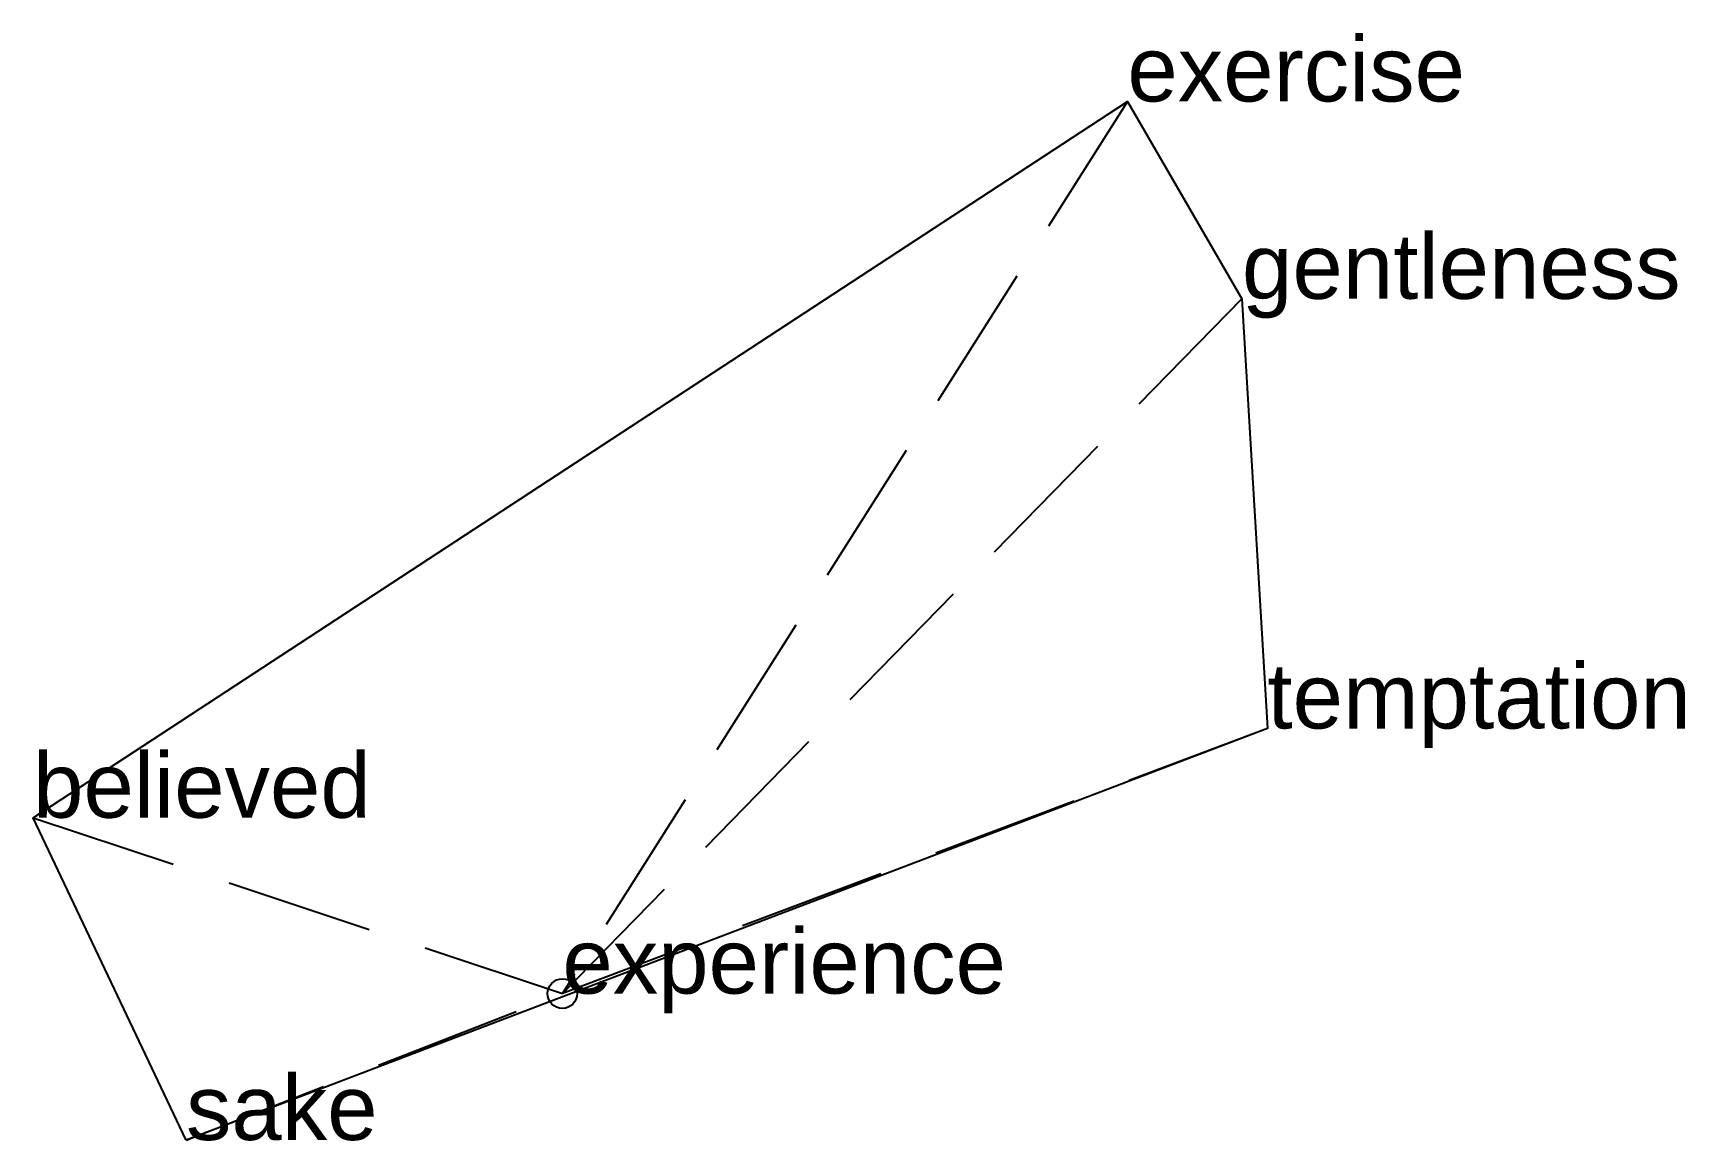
# Model space of a CAD drawing. Extents: x -0.9 to 1.9, y -0.25 to 1.63.
import ezdxf

# ---------------------------------------------------------------- set-up
doc = ezdxf.new("R2010")
doc.units = 0
doc.linetypes.add('DASHED2', pattern=[0.3, 0.25, -0.05])
doc.layers.add('TEXT', color=1, linetype='CONTINUOUS')
doc.styles.get("Standard").update_dxf_attribs({"font": 'arial.ttf'})

msp = doc.modelspace()

# ---------------------------------------------------------------- linework, layer by layer
at = {"linetype": 'DASHED2'}
for p in [(0.9573, 1.5111), (1.1515, 1.1768), (1.1946, 0.449), (-0.8969, 0.2979), (-0.6376, -0.248), (0, 0)]:
    msp.add_line(p, (0, 0), dxfattribs=at)
msp.add_circle((0, 0), 0.025)
at = {"layer": 'OUTLINE', "linetype": 'CONTINUOUS'}
msp.add_polyline3d([(-0.6376, -0.248, 0), (-0.8969, 0.2979, 0), (0.9573, 1.5111, 0), (1.1515, 1.1768, 0), (1.1946, 0.449, 0), (-0.6376, -0.248, 0)], close=True, dxfattribs=at)

# ---------------------------------------------------------------- texts
at = {"layer": 'TEXT'}
for s, p in [('exercise', (0.9573, 1.5111)), ('gentleness', (1.1515, 1.1768)), ('temptation', (1.1946, 0.449)), ('believed', (-0.8969, 0.2979)), ('experience', (0, 0)), ('sake', (-0.6376, -0.248))]:
    msp.add_text(s, height=0.11, dxfattribs=at).set_placement(p)

doc.saveas('drawing.dxf')
